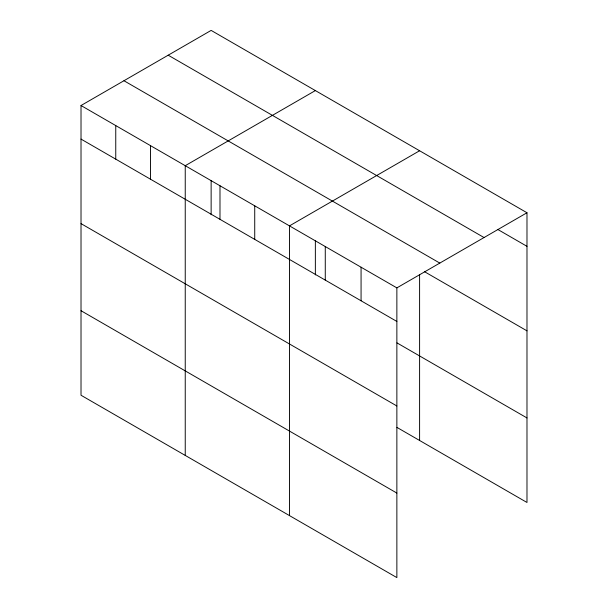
<?xml version="1.0" encoding="UTF-8"?>
<svg xmlns="http://www.w3.org/2000/svg" width="608" height="608" viewBox="0 0 608 608"><rect width="100%" height="100%" fill="white"/><g stroke="black" fill="none" stroke-linecap="round" stroke-linejoin="round"><path stroke-width="0.91" d="M81.016 105.526L396.864 287.88L396.864 577.6L81.016 395.246L81.016 105.526L211.136 30.4L526.984 212.754L526.984 502.474L396.971 427.416M315.362 90.577L185.242 165.703L185.242 455.422M419.596 150.754L289.476 225.88L289.476 515.599M396.864 287.88L526.984 212.754M497.694 229.414L526.984 246.324M168.196 55.191L484.044 237.546M123.956 80.735L439.804 263.089M424.475 271.67L526.984 330.851M81.016 139.095L396.864 321.45M396.971 342.882L526.984 417.947M81.016 223.622L396.864 405.977M81.016 310.718L396.864 493.073M419.596 274.535L419.596 440.473M361.068 267.208L361.068 300.778M325.272 246.544L325.272 280.113M315.362 240.859L315.362 274.938M254.729 205.816L254.729 239.385M219.99 185.759L219.99 219.328M211.136 180.682L211.136 214.761M150.503 145.639L150.503 179.208M115.756 125.582L115.756 159.152"/></g></svg>
